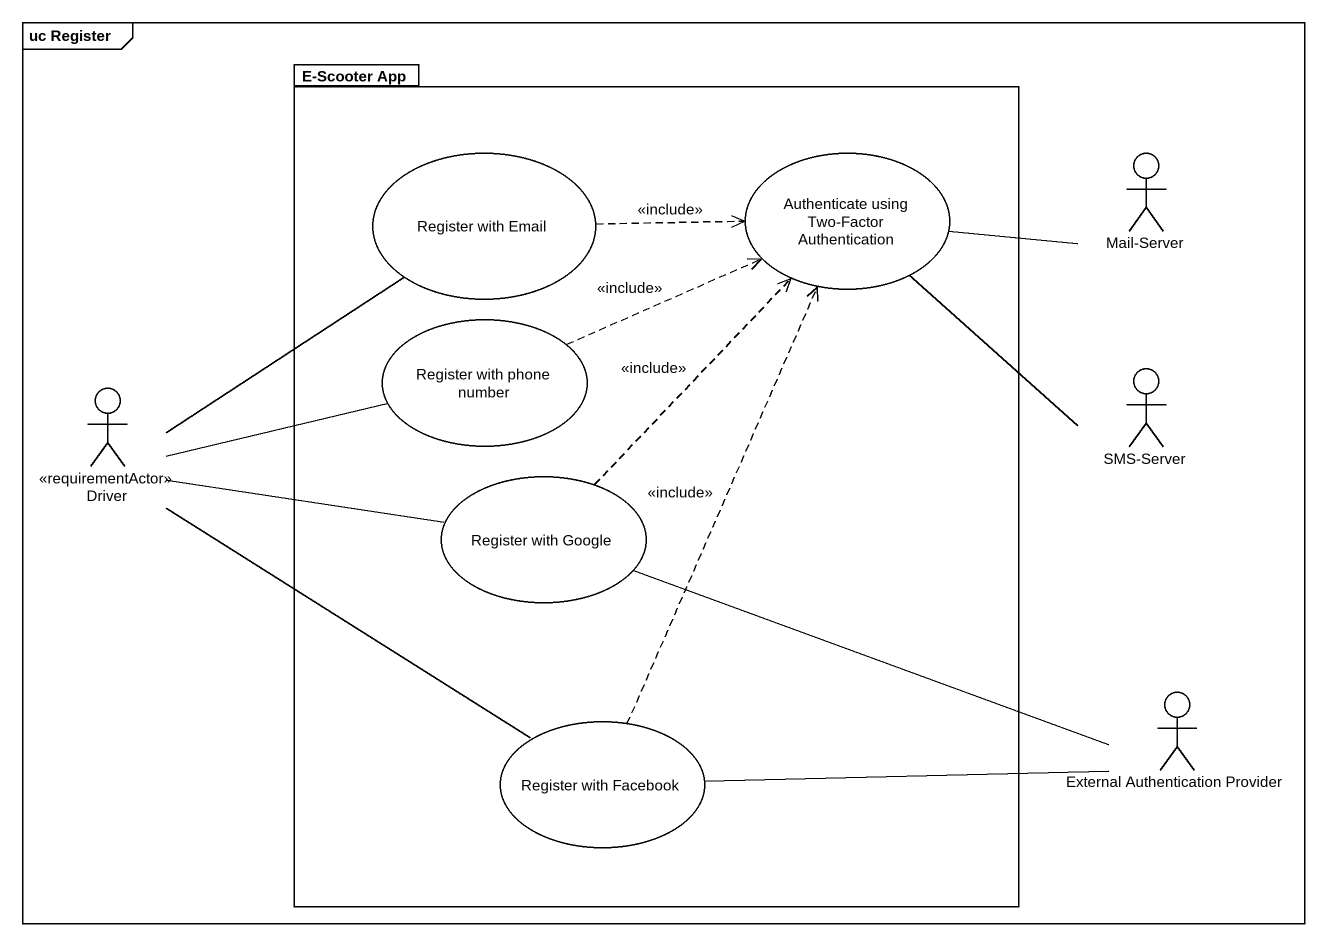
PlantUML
@startuml
mainframe uc Register
package "E-Scooter App" as E_Scooter_App {
  usecase "Register with Email" as Register_with_Email
  usecase "Authenticate using Two-Factor Authentication" as Authenticate_using_Two
  usecase "Register with phone number" as Register_with_phone_number
  usecase "Register with Google" as Register_with_Google
  usecase "Register with Facebook" as Register_with_Facebook
}
actor "Mail-Server" as Mail_Server
actor "SMS-Server" as SMS_Server
actor Driver <<requirementActor>>
actor "External Authentication Provider" as External_Authentication
Register_with_Email .right.> Authenticate_using_Two : <<include>>
Mail_Server -left- Authenticate_using_Two
Register_with_phone_number .right.> Authenticate_using_Two : <<include>>
SMS_Server -up- Authenticate_using_Two
Driver -up- Register_with_Email
Driver -right- Register_with_phone_number
Driver -right- Register_with_Google
Driver -- Register_with_Facebook
Register_with_Google .up.> Authenticate_using_Two : <<include>>
Register_with_Facebook .up.> Authenticate_using_Two : <<include>>
External_Authentication -left- Register_with_Google
External_Authentication -left- Register_with_Facebook
@enduml
